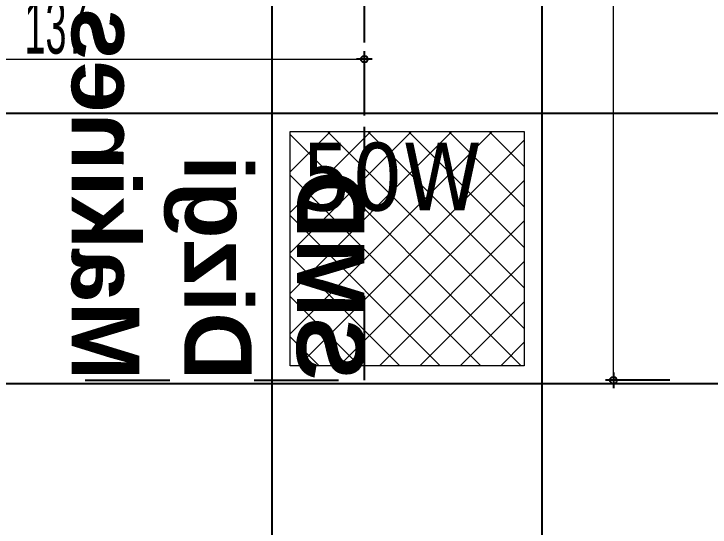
# Model space of a CAD drawing. Header units: centimetres. Extents: x 405564 to 502064, y 46284 to 60634.
# Drawn here: x 454362.4 to 454517, y 52370.7 to 52484.6 of the extents above; entities that cross this region are included whole.
import ezdxf
from ezdxf import colors
from ezdxf.entities.mleader import LeaderData, LeaderLine
from ezdxf.math import Vec2, Vec3
from ezdxf.xclip import XClip

# ---------------------------------------------------------------- set-up
doc = ezdxf.new("R2010")
doc.units = ezdxf.units.CM
doc.header["$XCLIPFRAME"] = 0
doc.linetypes.add('3+1_3b$0$DASHED', pattern=[0.25, 0.125, -0.125])
doc.layers.get('0').update_dxf_attribs({"color": 8, "lineweight": 9})
for name, color, linetype in [('---___EB_draft03_cihazlar', 8, 'Continuous'), ('---___EB_rev', 8, 'Continuous'), ('0-KRCN-ASMATAVAN-130426', 8, 'Continuous'), ('AS_DUV', 8, 'Continuous'), ('AS_PYZ_BINA', 8, 'Continuous')]:
    doc.layers.add(name, color=color, linetype=linetype)
for name, color, linetype, lineweight in [('0-KRCN-AYDINLATMA-130426', 8, 'Continuous', 9), ('0-KRCN-MİMARİ-220526', 8, 'Continuous', 9), ('OL_Ic', 8, 'Continuous', 9)]:
    doc.layers.add(name, color=color, linetype=linetype, lineweight=lineweight)
doc.styles.add('Kalin02', font='arialbd.ttf')
doc.styles.add('Normal_ITL', font='swissi.ttf')
doc.styles.add('OLCU50', font='arial.ttf', dxfattribs={"width": 0.5, "height": 12})
doc.styles.add('TAHOMA', font='tahoma.ttf')
doc.dimstyles.new('olcu 50', dxfattribs={"dimscale": 0.5, "dimtxt": 12, "dimasz": 0.5, "dimexe": 0, "dimexo": 0, "dimgap": 2, "dimtad": 1, "dimdec": 1, "dimrnd": 0.5, "dimdsep": 46, "dimtxsty": 'OLCU50', "dimblk1": 'SOL', "dimblk2": 'SAG', "dimsah": 1, "dimcen": 0, "dimse1": 1, "dimse2": 1, "dimadec": 0, "dimazin": 0, "dimtfac": 0.008, "dimtdec": 1, "dimtix": 1, "dimtmove": 2, "dimatfit": 3, "dimldrblk": 'SOL', "dimfxl": 1, "dimtolj": 1, "dimarcsym": 0})

# ---------------------------------------------------------------- blocks, each defined once
blk = doc.blocks.new('50W 60x60 cm  SIVA ALTI LED ARMATÜR')
at = {"layer": '0-KRCN-AYDINLATMA-130426'}
h = blk.add_hatch(dxfattribs=at)
h.set_pattern_fill('ANSI37', color=256, scale=0.2)
h.paths.add_polyline_path([(-2.6, 2.594), (2.6, 2.594), (2.6, -2.606), (-2.6, -2.606)])
for points in [[(-3, 2.994), (3, 2.994), (3, -3.007), (-3, -3.007)], [(-2.6, 2.594), (2.6, 2.594), (2.6, -2.606), (-2.6, -2.606)]]:
    blk.add_lwpolyline(points, close=True, dxfattribs=at)
at = {"layer": '0-KRCN-AYDINLATMA-130426', "insert": (-2.35, 2.344), "char_height": 1.5, "attachment_point": 1, "style": 'TAHOMA'}
blk.add_mtext_dynamic_manual_height_columns('{\\fTahoma|b0|i0|c162|p34;50W}', width=1.5, gutter_width=1.25, heights=[0], dxfattribs=at)
blk = doc.blocks.new('G$C27E741DA')
at = {"layer": '0-KRCN-AYDINLATMA-130426', "xscale": 10, "yscale": 10, "zscale": 10}
blk.add_blockref('50W 60x60 cm  SIVA ALTI LED ARMATÜR', (16385.68, 5298.55), dxfattribs=at)
blk = doc.blocks.new('SMD Dizgi Makinesi')
at = {"layer": '---___EB_draft03_cihazlar', "color": 1, "linetype": '3+1_3b$0$DASHED', "ltscale": 150}
blk.add_lwpolyline([(275341.08, -39731.16), (275757.08, -39731.16), (275757.08, -39868.16), (275341.08, -39868.16), (275341.08, -39731.16)], dxfattribs=at)
at = {"layer": '---___EB_draft03_cihazlar', "insert": (275341.08, -39731.16), "char_height": 15, "attachment_point": 1, "style": 'Kalin02'}
blk.add_mtext_dynamic_manual_height_columns('SMD \\PDizgi \\PMakinesi', width=590.7316, gutter_width=750, heights=[137.08], dxfattribs=at)
blk = doc.blocks.new('SOL')
at = {"color": 0}
for p, q in [((0, 50), (0, -7)), ((-7, 0), (7, 0))]:
    blk.add_line(p, q, dxfattribs=at)
at = {"color": 1}
blk.add_circle((0, 0), 3, dxfattribs=at)
blk = doc.blocks.new('SAG')
at = {"color": 0}
for p, q in [((0, -50), (0, 7)), ((7, 0), (-7, 0))]:
    blk.add_line(p, q, dxfattribs=at)
at = {"color": 1}
blk.add_circle((0, 0), 3, dxfattribs=at)
blk = doc.blocks.new('*D697')
at = {"layer": '---___EB_rev', "color": 0, "lineweight": -2, "transparency": 16777216}
blk.add_line((16239.43, -8159.44), (16375.93, -8159.44), dxfattribs=at)
at = {"layer": 'Defpoints', "color": 0, "transparency": 16777216}
for p in [(16239.18, -8145.74), (16376.18, -8145.74), (16376.18, -8159.44)]:
    blk.add_point(p, dxfattribs=at)
at = {"layer": '---___EB_rev', "color": 0, "lineweight": -2, "transparency": 16777216, "xscale": 0.25, "yscale": 0.25, "zscale": 0.25, "rotation": 180}
blk.add_blockref('SOL', (16239.18, -8159.44), dxfattribs=at)
at = {"layer": '---___EB_rev', "color": 0, "lineweight": -2, "transparency": 16777216, "xscale": 0.25, "yscale": 0.25, "zscale": 0.25}
blk.add_blockref('SAG', (16376.18, -8159.44), dxfattribs=at)
at = {"layer": '---___EB_rev', "color": 0, "transparency": 16777216, "insert": (16307.68, -8152.3), "char_height": 12, "attachment_point": 5, "style": 'OLCU50'}
blk.add_mtext('\\A1;137', dxfattribs=at)
blk = doc.blocks.new('*D698')
at = {"layer": '---___EB_rev', "color": 0, "lineweight": -2, "transparency": 16777216}
blk.add_line((16431.49, -8230.49), (16431.49, -7814.99), dxfattribs=at)
at = {"layer": 'Defpoints', "color": 0, "transparency": 16777216}
for p in [(16376.18, -7814.74), (16431.49, -7814.74), (16376.18, -8230.74)]:
    blk.add_point(p, dxfattribs=at)
at = {"layer": '---___EB_rev', "color": 0, "lineweight": -2, "transparency": 16777216, "xscale": 0.25, "yscale": 0.25, "zscale": 0.25}
for name, p, rotation in [('SAG', (16431.49, -7814.74), 90), ('SOL', (16431.49, -8230.74), 270)]:
    blk.add_blockref(name, p, dxfattribs=dict(at, rotation=rotation))
at = {"layer": '---___EB_rev', "color": 0, "transparency": 16777216, "insert": (16424.37, -8022.74), "char_height": 12, "attachment_point": 5, "rotation": 90, "style": 'OLCU50'}
blk.add_mtext('\\A1;416', dxfattribs=at)
blk = doc.blocks.new('A$Ca63a641c')
at = {"layer": 'AS_PYZ_BINA'}
ml = blk.add_multileader_mtext('Standard', dxfattribs=at)
ml.set_content('EST boyalı panel çit ve panel çit kapı (AS 51.101)', color=256, style='Normal_ITL')
ml.set_leader_properties()
ml.build(insert=Vec2(0, 0))
ml.multileader.update_dxf_attribs({"dogleg_length": 0.379, "arrow_head_size": 17.04, "scale": 75})
ctx = ml.context
ctx.base_point, ctx.scale, ctx.char_height, ctx.arrow_head_size, ctx.landing_gap_size, ctx.plane_origin = Vec3(140.51, 464.3), 75, 20, 17.04, 14.2, Vec3(92.51, 620.11)
notes = []
notes.append((ctx, [(0, (1, 1, 0), (112.11, 464.3), (1, 0), 28.4, [(0, [(68.5, 410)], 0, [])])]))
ctx.mtext.insert, ctx.mtext.width, ctx.mtext.flow_direction = Vec3(154.71, 477.51), 604.5634, 5
for ctx, leaders in notes:
    for number, flags, end, landing, length, lines in leaders:
        leader = LeaderData()
        leader.index, (leader.has_last_leader_line, leader.has_dogleg_vector, leader.attachment_direction) = number, flags
        leader.last_leader_point, leader.dogleg_vector, leader.dogleg_length = Vec3(end), Vec3(landing), length
        for number, points, colour, breaks in lines:
            line = LeaderLine()
            line.index, line.vertices, line.color, line.breaks = number, Vec3.list(points), colors.encode_raw_color(colour), breaks
            leader.lines.append(line)
        ctx.leaders.append(leader)
blk = doc.blocks.new('A$C85dec720')
at = {"layer": 'OL_Ic'}
blk.add_blockref('A$Ca63a641c', (5315.08, 5344.25, 28.4), dxfattribs=at)
blk = doc.blocks.new('A$C6A10300A')
at = {"layer": '---___EB_draft03_cihazlar', "xscale": -1, "rotation": 270}
blk.add_blockref('SMD Dizgi Makinesi', (56107.34, -283571.82), dxfattribs=at)
at = {"layer": 'AS_DUV'}
ref = blk.add_blockref('A$C85dec720', (28900.96, -17748.98), dxfattribs=dict(at, rotation=105.0255580063709))
XClip(ref).set_block_clipping_path([(6220.3367769278, 6783.7313721173), (4126.4071464743, -1017.0000000052), (7354.8298234051, -1883.5969356479), (9448.7594538586, 5917.1344364745)])
at = {"layer": '---___EB_rev'}
dim = blk.add_linear_dim(base=(16431.49, -7814.74), p1=(16376.18, -8230.74), p2=(16376.18, -7814.74), angle=270, dimstyle='olcu 50', override={"dimfxl": 0.15, "dimfxlon": 1, "dimarcsym": 2}, dxfattribs=at)
dim.commit()
dim.dimension.update_dxf_attribs({"geometry": '*D698', "text_midpoint": (16424.37, -8022.74)})
dim = blk.add_linear_dim(base=(16376.18, -8159.44), p1=(16239.18, -8145.74), p2=(16376.18, -8145.74), dimstyle='olcu 50', override={"dimfxl": 0.15, "dimfxlon": 1, "dimarcsym": 2}, dxfattribs=at)
dim.commit()
dim.dimension.update_dxf_attribs({"geometry": '*D697', "text_midpoint": (16307.68, -8152.3)})

msp = doc.modelspace()

# ---------------------------------------------------------------- linework, layer by layer
at = {"layer": '0-KRCN-ASMATAVAN-130426'}
for p, q in [((454419.75, 52222.56), (454419.75, 53422.56)), ((454479.75, 52222.56), (454479.75, 53422.56)), ((454059.75, 52462.56), (454839.75, 52462.56)), ((454059.75, 52402.56), (454839.75, 52402.56))]:
    msp.add_line(p, q, dxfattribs=at)

# ---------------------------------------------------------------- block references
at = {"layer": '0-KRCN-AYDINLATMA-130426'}
msp.add_blockref('G$C27E741DA', (438064.07, 47134.02), dxfattribs=at)

# ---------------------------------------------------------------- next in the draw order: block references
at = {"layer": '0-KRCN-MİMARİ-220526'}
msp.add_blockref('A$C6A10300A', (438064.07, 60634.02), dxfattribs=at)

doc.saveas('drawing.dxf')
